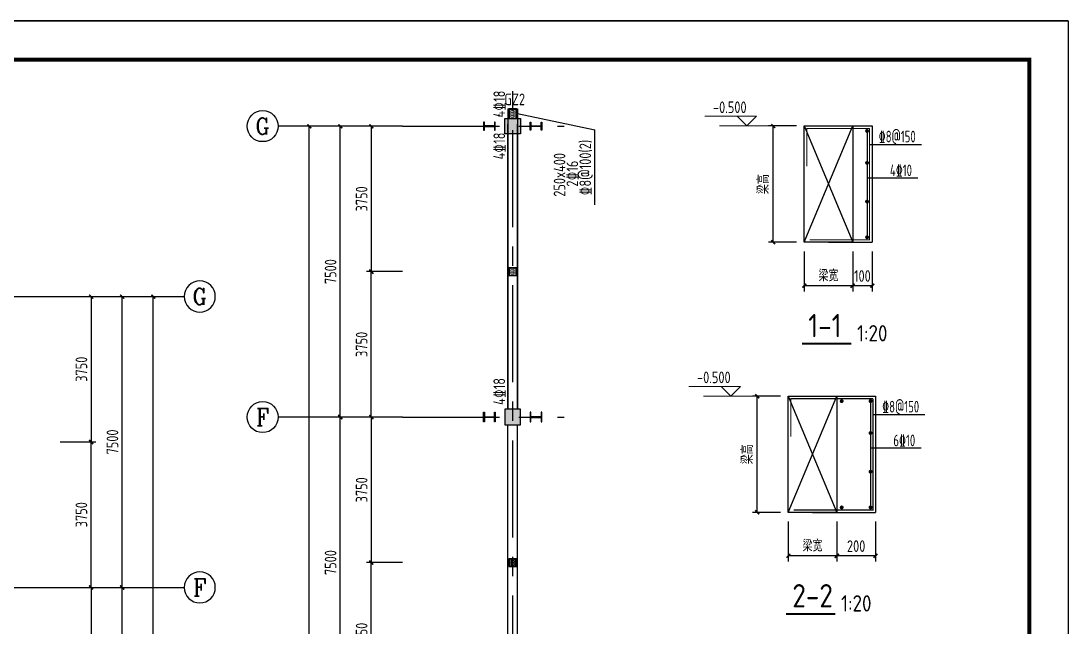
# Model space of a CAD drawing. Header units: millimetres. Extents: x 866309 to 879639, y 39442 to 44891.
# Drawn here: x 869971.7 to 870241.5, y 39886.4 to 40042.6 of the extents above; entities that cross this region are included whole.
import ezdxf
from ezdxf.enums import TextEntityAlignment as Align

# ---------------------------------------------------------------- set-up
doc = ezdxf.new("R2010")
doc.units = ezdxf.units.MM
doc.header["$LTSCALE"] = 1000
doc.header["$MEASUREMENT"] = 0
doc.linetypes.add('CENTER', pattern=[2, 1.25, -0.25, 0.25, -0.25])
doc.linetypes.add('DOTE', pattern=[2.42, 2, -0.2, 0.02, -0.2])
for name, color, linetype in [('AXIS', 3, 'Continuous'), ('AXIS_TEXT', 7, 'Continuous'), ('DIM', 7, 'Continuous'), ('DIM_SYMB', 3, 'Continuous'), ('DOTE', 1, 'DOTE'), ('M_Prof', 2, 'Continuous'), ('PUB_TEXT', 7, 'Continuous'), ('REIN', 1, 'Continuous'), ('S-CO-ST', 2, 'Continuous'), ('层14', 2, 'Continuous'), ('标注', 7, 'Continuous'), ('梁', 4, 'Continuous'), ('梁集中标注', 2, 'Continuous')]:
    doc.layers.add(name, color=color, linetype=linetype)
doc.layers.add('D3', color=62, linetype='Continuous', lineweight=9)
doc.styles.add('_TCH_AXIS', font='COMPLEX', dxfattribs={"bigfont": 'GBCBIG'})
doc.styles.add('COMPLEX', font='COMPLEX')
doc.styles.add('GBHZ', font='gbenor.shx', dxfattribs={"width": 0.9, "bigfont": 'gbcbig.shx'})
doc.styles.add('TSSD_REIN', font='tssdeng.shx', dxfattribs={"width": 0.7, "bigfont": 'tssdchn.shx'})
doc.dimstyles.new('Y100', dxfattribs={"dimscale": 0, "dimtxt": 3, "dimasz": 0.01, "dimexe": 1.2, "dimexo": 2, "dimgap": 1, "dimtad": 1, "dimdec": 0, "dimlfac": 100, "dimzin": 0, "dimdsep": 46, "dimtxsty": 'GBHZ', "dimblk": 'DX', "dimcen": 0.09, "dimdle": 1, "dimclrd": 7, "dimclre": 7, "dimclrt": 7, "dimadec": 0, "dimazin": 0, "dimtfac": 1, "dimtdec": 0, "dimtix": 1, "dimtmove": 2, "dimatfit": 3, "dimldrblk": 'DX', "dimfxl": 0, "dimtolj": 1, "dimtzin": 0, "dimarcsym": 0})
doc.dimstyles.new('Y20', dxfattribs={"dimscale": 0, "dimtxt": 3, "dimasz": 0.01, "dimexe": 1.5, "dimexo": 0.03, "dimgap": 1, "dimtad": 1, "dimdec": 0, "dimlfac": 20, "dimzin": 0, "dimdsep": 46, "dimtxsty": 'GBHZ', "dimblk1": 'DX', "dimblk2": 'DX', "dimsah": 1, "dimcen": 0.09, "dimdle": 1, "dimadec": 0, "dimazin": 0, "dimtfac": 1, "dimtdec": 0, "dimtix": 1, "dimtmove": 2, "dimatfit": 3, "dimldrblk": 'DX', "dimfxl": 0, "dimtolj": 1, "dimtzin": 0, "dimarcsym": 0})
pattern_1 = [(0, (367.61703, 43.91778), (0.15625, 0.3125), [0, -0.3125])]

# ---------------------------------------------------------------- blocks, each defined once
blk = doc.blocks.new('DX')
at = {"color": 0, "linetype": 'ByBlock', "const_width": 40}
blk.add_lwpolyline([(-54, -51), (46, 49)], dxfattribs=at)
blk = doc.blocks.new('*D21')
at = {"layer": 'Defpoints', "color": 0, "transparency": 16777216}
for p in [(870186.04, 39983.25), (870191.04, 39983.25), (870186.04, 39974.38)]:
    blk.add_point(p, dxfattribs=at)
at = {"layer": 'dim', "color": 0, "lineweight": -2, "transparency": 16777216}
for p, q in [((870186.04, 39983.22), (870186.04, 39972.88)), ((870191.04, 39983.22), (870191.04, 39972.88)), ((870186.03, 39974.38), (870186.02, 39974.38)), ((870191.04, 39974.38), (870186.04, 39974.38)), ((870191.05, 39974.38), (870191.06, 39974.38))]:
    blk.add_line(p, q, dxfattribs=at)
at = {"layer": 'dim', "color": 0, "lineweight": -2, "transparency": 16777216, "xscale": 0.01, "yscale": 0.01, "zscale": 0.01}
blk.add_blockref('DX', (870186.04, 39974.38), dxfattribs=at)
at = {"layer": 'dim', "color": 0, "lineweight": -2, "transparency": 16777216, "xscale": 0.01, "yscale": 0.01, "zscale": 0.01, "rotation": 180}
blk.add_blockref('DX', (870191.04, 39974.38), dxfattribs=at)
at = {"layer": 'dim', "color": 0, "transparency": 16777216, "insert": (870188.54, 39976.88), "char_height": 3, "attachment_point": 5, "style": 'GBHZ'}
blk.add_mtext('\\A1;100', dxfattribs=at)
blk = doc.blocks.new('*D22')
at = {"layer": 'Defpoints', "color": 0, "transparency": 16777216}
for p in [(870173.54, 39983.25), (870186.04, 39983.25), (870173.54, 39974.38)]:
    blk.add_point(p, dxfattribs=at)
at = {"layer": 'dim', "color": 0, "lineweight": -2, "transparency": 16777216}
for p, q in [((870173.54, 39983.22), (870173.54, 39972.88)), ((870186.04, 39983.22), (870186.04, 39972.88)), ((870186.03, 39974.38), (870173.55, 39974.38))]:
    blk.add_line(p, q, dxfattribs=at)
at = {"layer": 'dim', "color": 0, "lineweight": -2, "transparency": 16777216, "xscale": 0.01, "yscale": 0.01, "zscale": 0.01, "rotation": 180}
blk.add_blockref('DX', (870173.54, 39974.38), dxfattribs=at)
at = {"layer": 'dim', "color": 0, "lineweight": -2, "transparency": 16777216, "xscale": 0.01, "yscale": 0.01, "zscale": 0.01}
blk.add_blockref('DX', (870186.04, 39974.38), dxfattribs=at)
at = {"layer": 'dim', "color": 0, "transparency": 16777216, "insert": (870179.79, 39976.98), "char_height": 3, "attachment_point": 5, "style": 'GBHZ'}
blk.add_mtext('\\A1;梁宽', dxfattribs=at)
blk = doc.blocks.new('*D23')
at = {"layer": 'Defpoints', "color": 0, "transparency": 16777216}
for p in [(870165.55, 40015.56), (870173.54, 40015.56), (870173.54, 39985.56)]:
    blk.add_point(p, dxfattribs=at)
at = {"layer": '标注', "color": 7, "lineweight": -2, "transparency": 16777216}
for p, q in [((870171.54, 40015.56), (870164.35, 40015.56)), ((870165.55, 39985.57), (870165.55, 40015.55)), ((870171.54, 39985.56), (870164.35, 39985.56))]:
    blk.add_line(p, q, dxfattribs=at)
at = {"layer": '标注', "color": 7, "lineweight": -2, "transparency": 16777216, "xscale": 0.01, "yscale": 0.01, "zscale": 0.01}
for p, rotation in [((870165.55, 40015.56), 90), ((870165.55, 39985.56), 270)]:
    blk.add_blockref('DX', p, dxfattribs=dict(at, rotation=rotation))
at = {"layer": '标注', "color": 7, "transparency": 16777216, "insert": (870162.97, 40000.56), "char_height": 3, "attachment_point": 5, "rotation": 90, "style": 'GBHZ'}
blk.add_mtext('\\A1;梁高', dxfattribs=at)
blk = doc.blocks.new('*D710')
at = {"layer": 'Defpoints', "color": 0, "transparency": 16777216}
for p in [(870181.93, 39913.61), (870191.93, 39913.61), (870181.93, 39904.74)]:
    blk.add_point(p, dxfattribs=at)
at = {"layer": 'dim', "color": 0, "lineweight": -2, "transparency": 16777216}
for p, q in [((870181.93, 39913.58), (870181.93, 39903.24)), ((870191.93, 39913.58), (870191.93, 39903.24)), ((870191.92, 39904.74), (870181.94, 39904.74))]:
    blk.add_line(p, q, dxfattribs=at)
at = {"layer": 'dim', "color": 0, "lineweight": -2, "transparency": 16777216, "xscale": 0.01, "yscale": 0.01, "zscale": 0.01, "rotation": 180}
blk.add_blockref('DX', (870181.93, 39904.74), dxfattribs=at)
at = {"layer": 'dim', "color": 0, "lineweight": -2, "transparency": 16777216, "xscale": 0.01, "yscale": 0.01, "zscale": 0.01}
blk.add_blockref('DX', (870191.93, 39904.74), dxfattribs=at)
at = {"layer": 'dim', "color": 0, "transparency": 16777216, "insert": (870186.93, 39907.24), "char_height": 3, "attachment_point": 5, "style": 'GBHZ'}
blk.add_mtext('\\A1;200', dxfattribs=at)
blk = doc.blocks.new('*D711')
at = {"layer": 'Defpoints', "color": 0, "transparency": 16777216}
for p in [(870169.43, 39913.61), (870181.93, 39913.61), (870169.43, 39904.74)]:
    blk.add_point(p, dxfattribs=at)
at = {"layer": 'dim', "color": 0, "lineweight": -2, "transparency": 16777216}
for p, q in [((870169.43, 39913.58), (870169.43, 39903.24)), ((870181.93, 39913.58), (870181.93, 39903.24)), ((870181.92, 39904.74), (870169.44, 39904.74))]:
    blk.add_line(p, q, dxfattribs=at)
at = {"layer": 'dim', "color": 0, "lineweight": -2, "transparency": 16777216, "xscale": 0.01, "yscale": 0.01, "zscale": 0.01, "rotation": 180}
blk.add_blockref('DX', (870169.43, 39904.74), dxfattribs=at)
at = {"layer": 'dim', "color": 0, "lineweight": -2, "transparency": 16777216, "xscale": 0.01, "yscale": 0.01, "zscale": 0.01}
blk.add_blockref('DX', (870181.93, 39904.74), dxfattribs=at)
at = {"layer": 'dim', "color": 0, "transparency": 16777216, "insert": (870175.68, 39907.34), "char_height": 3, "attachment_point": 5, "style": 'GBHZ'}
blk.add_mtext('\\A1;梁宽', dxfattribs=at)
blk = doc.blocks.new('*D712')
at = {"layer": 'Defpoints', "color": 0, "transparency": 16777216}
for p in [(870161.44, 39945.92), (870169.43, 39945.92), (870169.43, 39915.92)]:
    blk.add_point(p, dxfattribs=at)
at = {"layer": '标注', "color": 7, "lineweight": -2, "transparency": 16777216}
for p, q in [((870167.43, 39945.92), (870160.24, 39945.92)), ((870161.44, 39915.93), (870161.44, 39945.91)), ((870167.43, 39915.92), (870160.24, 39915.92))]:
    blk.add_line(p, q, dxfattribs=at)
at = {"layer": '标注', "color": 7, "lineweight": -2, "transparency": 16777216, "xscale": 0.01, "yscale": 0.01, "zscale": 0.01}
for p, rotation in [((870161.44, 39945.92), 90), ((870161.44, 39915.92), 270)]:
    blk.add_blockref('DX', p, dxfattribs=dict(at, rotation=rotation))
at = {"layer": '标注', "color": 7, "transparency": 16777216, "insert": (870158.86, 39930.92), "char_height": 3, "attachment_point": 5, "rotation": 90, "style": 'GBHZ'}
blk.add_mtext('\\A1;梁高', dxfattribs=at)
blk = doc.blocks.new('_AXISO')
blk.add_circle((0, 0), 0.5)
at = {"layer": 'AXIS_TEXT', "style": 'COMPLEX', "width": 1.041667}
blk.add_attdef('A', text='', height=0.56, dxfattribs=at).set_placement((-0.25, -0.28), (0.25, -0.28), align=Align.FIT)
blk = doc.blocks.new('*D1659')
at = {"layer": 'Defpoints', "color": 0, "transparency": 16777216}
for p in [(869981.8, 39896.59), (869997.8, 39896.59), (869981.8, 39821.59)]:
    blk.add_point(p, dxfattribs=at)
at = {"layer": 'dim', "color": 7, "lineweight": -2, "transparency": 16777216}
for p, q in [((869983.8, 39896.59), (869999, 39896.59)), ((869997.8, 39821.6), (869997.8, 39896.58)), ((869983.8, 39821.59), (869999, 39821.59))]:
    blk.add_line(p, q, dxfattribs=at)
at = {"layer": 'dim', "color": 7, "lineweight": -2, "transparency": 16777216, "xscale": 0.01, "yscale": 0.01, "zscale": 0.01}
for p, rotation in [((869997.8, 39896.59), 90), ((869997.8, 39821.59), 270)]:
    blk.add_blockref('DX', p, dxfattribs=dict(at, rotation=rotation))
at = {"layer": 'dim', "color": 7, "transparency": 16777216, "insert": (869995.3, 39859.09), "char_height": 3, "attachment_point": 5, "rotation": 90, "style": 'GBHZ'}
blk.add_mtext('\\A1;7500', dxfattribs=at)
blk = doc.blocks.new('*D1660')
at = {"layer": 'Defpoints', "color": 0, "transparency": 16777216}
for p in [(869981.8, 39971.59), (869997.8, 39971.59), (869981.8, 39896.59)]:
    blk.add_point(p, dxfattribs=at)
at = {"layer": 'dim', "color": 7, "lineweight": -2, "transparency": 16777216}
for p, q in [((869983.8, 39971.59), (869999, 39971.59)), ((869997.8, 39896.6), (869997.8, 39971.58)), ((869983.8, 39896.59), (869999, 39896.59))]:
    blk.add_line(p, q, dxfattribs=at)
at = {"layer": 'dim', "color": 7, "lineweight": -2, "transparency": 16777216, "xscale": 0.01, "yscale": 0.01, "zscale": 0.01}
for p, rotation in [((869997.8, 39971.59), 90), ((869997.8, 39896.59), 270)]:
    blk.add_blockref('DX', p, dxfattribs=dict(at, rotation=rotation))
at = {"layer": 'dim', "color": 7, "transparency": 16777216, "insert": (869995.3, 39934.09), "char_height": 3, "attachment_point": 5, "rotation": 90, "style": 'GBHZ'}
blk.add_mtext('\\A1;7500', dxfattribs=at)
blk = doc.blocks.new('*D1661')
at = {"layer": 'Defpoints', "color": 0, "transparency": 16777216}
for p in [(869981.8, 39971.59), (870005.8, 39971.59), (869981.8, 39521.59)]:
    blk.add_point(p, dxfattribs=at)
at = {"layer": 'dim', "color": 7, "lineweight": -2, "transparency": 16777216}
for p, q in [((869983.8, 39971.59), (870007, 39971.59)), ((870005.8, 39521.6), (870005.8, 39971.58)), ((869983.8, 39521.59), (870007, 39521.59))]:
    blk.add_line(p, q, dxfattribs=at)
at = {"layer": 'dim', "color": 7, "lineweight": -2, "transparency": 16777216, "xscale": 0.01, "yscale": 0.01, "zscale": 0.01}
for p, rotation in [((870005.8, 39971.59), 90), ((870005.8, 39521.59), 270)]:
    blk.add_blockref('DX', p, dxfattribs=dict(at, rotation=rotation))
at = {"layer": 'dim', "color": 7, "transparency": 16777216, "insert": (870003.3, 39746.59), "char_height": 3, "attachment_point": 5, "rotation": 90, "style": 'GBHZ'}
blk.add_mtext('\\A1;45000', dxfattribs=at)
blk = doc.blocks.new('*D4556')
at = {"layer": 'Defpoints', "color": 0, "transparency": 16777216}
for p in [(869979.8, 39896.59), (869979.8, 39859.09), (869989.8, 39859.09)]:
    blk.add_point(p, dxfattribs=at)
at = {"layer": 'dim', "color": 7, "lineweight": -2, "transparency": 16777216}
for p, q in [((869981.8, 39896.59), (869991, 39896.59)), ((869989.8, 39896.58), (869989.8, 39859.1)), ((869981.8, 39859.09), (869991, 39859.09))]:
    blk.add_line(p, q, dxfattribs=at)
at = {"layer": 'dim', "color": 7, "lineweight": -2, "transparency": 16777216, "xscale": 0.01, "yscale": 0.01, "zscale": 0.01}
for p, rotation in [((869989.8, 39896.59), 90), ((869989.8, 39859.09), 270)]:
    blk.add_blockref('DX', p, dxfattribs=dict(at, rotation=rotation))
at = {"layer": 'dim', "color": 7, "transparency": 16777216, "insert": (869987.3, 39877.84), "char_height": 3, "attachment_point": 5, "rotation": 90, "style": 'GBHZ'}
blk.add_mtext('\\A1;3750', dxfattribs=at)
blk = doc.blocks.new('*D4557')
at = {"layer": 'Defpoints', "color": 0, "transparency": 16777216}
for p in [(869979.8, 39934.09), (869989.8, 39934.09), (869979.8, 39896.59)]:
    blk.add_point(p, dxfattribs=at)
at = {"layer": 'dim', "color": 7, "lineweight": -2, "transparency": 16777216}
for p, q in [((869981.8, 39934.09), (869991, 39934.09)), ((869989.8, 39896.6), (869989.8, 39934.08)), ((869981.8, 39896.59), (869991, 39896.59))]:
    blk.add_line(p, q, dxfattribs=at)
at = {"layer": 'dim', "color": 7, "lineweight": -2, "transparency": 16777216, "xscale": 0.01, "yscale": 0.01, "zscale": 0.01}
for p, rotation in [((869989.8, 39934.09), 90), ((869989.8, 39896.59), 270)]:
    blk.add_blockref('DX', p, dxfattribs=dict(at, rotation=rotation))
at = {"layer": 'dim', "color": 7, "transparency": 16777216, "insert": (869987.3, 39915.34), "char_height": 3, "attachment_point": 5, "rotation": 90, "style": 'GBHZ'}
blk.add_mtext('\\A1;3750', dxfattribs=at)
blk = doc.blocks.new('*D4558')
at = {"layer": 'Defpoints', "color": 0, "transparency": 16777216}
for p in [(869979.8, 39971.59), (869979.8, 39934.09), (869989.8, 39934.09)]:
    blk.add_point(p, dxfattribs=at)
at = {"layer": 'dim', "color": 7, "lineweight": -2, "transparency": 16777216}
for p, q in [((869981.8, 39971.59), (869991, 39971.59)), ((869989.8, 39971.58), (869989.8, 39934.1)), ((869981.8, 39934.09), (869991, 39934.09))]:
    blk.add_line(p, q, dxfattribs=at)
at = {"layer": 'dim', "color": 7, "lineweight": -2, "transparency": 16777216, "xscale": 0.01, "yscale": 0.01, "zscale": 0.01}
for p, rotation in [((869989.8, 39971.59), 90), ((869989.8, 39934.09), 270)]:
    blk.add_blockref('DX', p, dxfattribs=dict(at, rotation=rotation))
at = {"layer": 'dim', "color": 7, "transparency": 16777216, "insert": (869987.3, 39952.84), "char_height": 3, "attachment_point": 5, "rotation": 90, "style": 'GBHZ'}
blk.add_mtext('\\A1;3750', dxfattribs=at)
blk = doc.blocks.new('*D4753')
at = {"layer": 'Defpoints', "color": 0, "transparency": 16777216}
for p in [(870054, 39940.5), (870070, 39940.5), (870070, 39865.5)]:
    blk.add_point(p, dxfattribs=at)
at = {"layer": 'dim', "color": 7, "lineweight": -2, "transparency": 16777216}
for p, q in [((870068, 39940.5), (870052.8, 39940.5)), ((870054, 39865.51), (870054, 39940.49)), ((870068, 39865.5), (870052.8, 39865.5))]:
    blk.add_line(p, q, dxfattribs=at)
at = {"layer": 'dim', "color": 7, "lineweight": -2, "transparency": 16777216, "xscale": 0.01, "yscale": 0.01, "zscale": 0.01}
for p, rotation in [((870054, 39940.5), 90), ((870054, 39865.5), 270)]:
    blk.add_blockref('DX', p, dxfattribs=dict(at, rotation=rotation))
at = {"layer": 'dim', "color": 7, "transparency": 16777216, "insert": (870051.5, 39903), "char_height": 3, "attachment_point": 5, "rotation": 90, "style": 'GBHZ'}
blk.add_mtext('\\A1;7500', dxfattribs=at)
blk = doc.blocks.new('*D4754')
at = {"layer": 'Defpoints', "color": 0, "transparency": 16777216}
for p in [(870054, 40015.5), (870070, 40015.5), (870070, 39940.5)]:
    blk.add_point(p, dxfattribs=at)
at = {"layer": 'dim', "color": 7, "lineweight": -2, "transparency": 16777216}
for p, q in [((870068, 40015.5), (870052.8, 40015.5)), ((870054, 39940.51), (870054, 40015.49)), ((870068, 39940.5), (870052.8, 39940.5))]:
    blk.add_line(p, q, dxfattribs=at)
at = {"layer": 'dim', "color": 7, "lineweight": -2, "transparency": 16777216, "xscale": 0.01, "yscale": 0.01, "zscale": 0.01}
for p, rotation in [((870054, 40015.5), 90), ((870054, 39940.5), 270)]:
    blk.add_blockref('DX', p, dxfattribs=dict(at, rotation=rotation))
at = {"layer": 'dim', "color": 7, "transparency": 16777216, "insert": (870051.5, 39978), "char_height": 3, "attachment_point": 5, "rotation": 90, "style": 'GBHZ'}
blk.add_mtext('\\A1;7500', dxfattribs=at)
blk = doc.blocks.new('*D4755')
at = {"layer": 'Defpoints', "color": 0, "transparency": 16777216}
for p in [(870046, 40015.5), (870070, 40015.5), (870070, 39565.5)]:
    blk.add_point(p, dxfattribs=at)
at = {"layer": 'dim', "color": 7, "lineweight": -2, "transparency": 16777216}
for p, q in [((870068, 40015.5), (870044.8, 40015.5)), ((870046, 39565.51), (870046, 40015.49)), ((870068, 39565.5), (870044.8, 39565.5))]:
    blk.add_line(p, q, dxfattribs=at)
at = {"layer": 'dim', "color": 7, "lineweight": -2, "transparency": 16777216, "xscale": 0.01, "yscale": 0.01, "zscale": 0.01}
for p, rotation in [((870046, 40015.5), 90), ((870046, 39565.5), 270)]:
    blk.add_blockref('DX', p, dxfattribs=dict(at, rotation=rotation))
at = {"layer": 'dim', "color": 7, "transparency": 16777216, "insert": (870043.5, 39790.5), "char_height": 3, "attachment_point": 5, "rotation": 90, "style": 'GBHZ'}
blk.add_mtext('\\A1;45000', dxfattribs=at)
blk = doc.blocks.new('*D4780')
at = {"layer": 'Defpoints', "color": 0, "transparency": 16777216}
for p in [(870062, 39903), (870072, 39903), (870072, 39865.5)]:
    blk.add_point(p, dxfattribs=at)
at = {"layer": 'dim', "color": 7, "lineweight": -2, "transparency": 16777216}
for p, q in [((870070, 39903), (870060.8, 39903)), ((870062, 39865.51), (870062, 39902.99)), ((870070, 39865.5), (870060.8, 39865.5))]:
    blk.add_line(p, q, dxfattribs=at)
at = {"layer": 'dim', "color": 7, "lineweight": -2, "transparency": 16777216, "xscale": 0.01, "yscale": 0.01, "zscale": 0.01}
for p, rotation in [((870062, 39903), 90), ((870062, 39865.5), 270)]:
    blk.add_blockref('DX', p, dxfattribs=dict(at, rotation=rotation))
at = {"layer": 'dim', "color": 7, "transparency": 16777216, "insert": (870059.5, 39884.25), "char_height": 3, "attachment_point": 5, "rotation": 90, "style": 'GBHZ'}
blk.add_mtext('\\A1;3750', dxfattribs=at)
blk = doc.blocks.new('*D4781')
at = {"layer": 'Defpoints', "color": 0, "transparency": 16777216}
for p in [(870072, 39940.5), (870062, 39903), (870072, 39903)]:
    blk.add_point(p, dxfattribs=at)
at = {"layer": 'dim', "color": 7, "lineweight": -2, "transparency": 16777216}
for p, q in [((870070, 39940.5), (870060.8, 39940.5)), ((870062, 39940.49), (870062, 39903.01)), ((870070, 39903), (870060.8, 39903))]:
    blk.add_line(p, q, dxfattribs=at)
at = {"layer": 'dim', "color": 7, "lineweight": -2, "transparency": 16777216, "xscale": 0.01, "yscale": 0.01, "zscale": 0.01}
for p, rotation in [((870062, 39940.5), 90), ((870062, 39903), 270)]:
    blk.add_blockref('DX', p, dxfattribs=dict(at, rotation=rotation))
at = {"layer": 'dim', "color": 7, "transparency": 16777216, "insert": (870059.5, 39921.75), "char_height": 3, "attachment_point": 5, "rotation": 90, "style": 'GBHZ'}
blk.add_mtext('\\A1;3750', dxfattribs=at)
blk = doc.blocks.new('*D4782')
at = {"layer": 'Defpoints', "color": 0, "transparency": 16777216}
for p in [(870062, 39978), (870072, 39978), (870072, 39940.5)]:
    blk.add_point(p, dxfattribs=at)
at = {"layer": 'dim', "color": 7, "lineweight": -2, "transparency": 16777216}
for p, q in [((870070, 39978), (870060.8, 39978)), ((870062, 39940.51), (870062, 39977.99)), ((870070, 39940.5), (870060.8, 39940.5))]:
    blk.add_line(p, q, dxfattribs=at)
at = {"layer": 'dim', "color": 7, "lineweight": -2, "transparency": 16777216, "xscale": 0.01, "yscale": 0.01, "zscale": 0.01}
for p, rotation in [((870062, 39978), 90), ((870062, 39940.5), 270)]:
    blk.add_blockref('DX', p, dxfattribs=dict(at, rotation=rotation))
at = {"layer": 'dim', "color": 7, "transparency": 16777216, "insert": (870059.5, 39959.25), "char_height": 3, "attachment_point": 5, "rotation": 90, "style": 'GBHZ'}
blk.add_mtext('\\A1;3750', dxfattribs=at)
blk = doc.blocks.new('*D4783')
at = {"layer": 'Defpoints', "color": 0, "transparency": 16777216}
for p in [(870072, 40015.5), (870062, 39978), (870072, 39978)]:
    blk.add_point(p, dxfattribs=at)
at = {"layer": 'dim', "color": 7, "lineweight": -2, "transparency": 16777216}
for p, q in [((870070, 40015.5), (870060.8, 40015.5)), ((870062, 40015.49), (870062, 39978.01)), ((870070, 39978), (870060.8, 39978))]:
    blk.add_line(p, q, dxfattribs=at)
at = {"layer": 'dim', "color": 7, "lineweight": -2, "transparency": 16777216, "xscale": 0.01, "yscale": 0.01, "zscale": 0.01}
for p, rotation in [((870062, 40015.5), 90), ((870062, 39978), 270)]:
    blk.add_blockref('DX', p, dxfattribs=dict(at, rotation=rotation))
at = {"layer": 'dim', "color": 7, "transparency": 16777216, "insert": (870059.5, 39996.75), "char_height": 3, "attachment_point": 5, "rotation": 90, "style": 'GBHZ'}
blk.add_mtext('\\A1;3750', dxfattribs=at)

msp = doc.modelspace()

# ---------------------------------------------------------------- hatches: boundary and pattern name
at = {"layer": '层14'}
h = msp.add_hatch(dxfattribs=at)
h.set_pattern_fill('DOTS', color=256, scale=5)
h.set_pattern_definition([(0, (367.61703, -405.08222), (0.15625, 0.3125), [0, -0.3125])])
h.paths.add_polyline_path([(870099.421, 40017.504), (870097.421, 40017.504), (870097.421, 40020.004), (870099.421, 40020.004)])
h = msp.add_hatch(dxfattribs=at)
h.set_pattern_fill('DOTS', color=256, scale=5)
h.set_pattern_definition(pattern_1)
h.paths.add_polyline_path([(870097.421, 39977.004), (870099.421, 39977.004), (870099.421, 39979.004), (870097.421, 39979.004)])
h = msp.add_hatch(dxfattribs=at)
h.set_pattern_fill('DOTS', color=256, scale=5)
h.set_pattern_definition(pattern_1)
h.paths.add_polyline_path([(870097.421, 39902.004), (870099.421, 39902.004), (870099.421, 39904.004), (870097.421, 39904.004)])

# ---------------------------------------------------------------- linework, layer by layer
at = {"color": 0}
for p, q in [((870241.527, 40042.627), (869400.527, 40042.627)), ((869400.527, 40042.627), (870241.527, 40042.627)), ((870241.527, 40042.627), (870241.527, 39448.627))]:
    msp.add_line(p, q, dxfattribs=at)
at = {"color": 0, "const_width": 1}
msp.add_lwpolyline([(870231.527, 39458.627), (869425.527, 39458.627), (869425.527, 40032.627), (870231.527, 40032.627)], close=True, dxfattribs=at)
for points in [[(870100.421, 40013.504), (870096.421, 40013.504), (870096.421, 40017.504), (870100.421, 40017.504)], [(870100.421, 39942.504), (870096.421, 39942.504), (870096.421, 39938.504), (870100.421, 39938.504)]]:
    msp.add_lwpolyline(points, close=True)
at = {"layer": 'AXIS', "color": 0}
for p, q in [((870070.002, 40015.504), (870038.002, 40015.504)), ((869981.804, 39971.586), (870013.804, 39971.586)), ((870070.002, 39940.504), (870038.002, 39940.504)), ((869981.804, 39896.586), (870013.804, 39896.586))]:
    msp.add_line(p, q, dxfattribs=at)
at = {"layer": 'D3'}
for p, q in [((870156.269, 40018.056), (870147.955, 40018.056)), ((870156.269, 40018.056), (870161.265, 40018.056)), ((870156.269, 40018.056), (870158.767, 40015.559)), ((870161.265, 40018.056), (870158.767, 40015.559)), ((870152.162, 39948.418), (870143.848, 39948.418)), ((870152.162, 39948.418), (870157.158, 39948.418)), ((870152.162, 39948.418), (870154.66, 39945.92)), ((870157.158, 39948.418), (870154.66, 39945.92))]:
    msp.add_line(p, q, dxfattribs=at)
for points in [[(870164.351, 40015.559), (870151.702, 40015.559)], [(870160.244, 39945.92), (870147.595, 39945.92)]]:
    msp.add_lwpolyline(points, dxfattribs=at)
at = {"layer": 'DIM_SYMB', "const_width": 0.525}
for points in [[(870172.936, 39959.395), (870185.674, 39959.395)], [(870168.829, 39889.757), (870181.566, 39889.757)]]:
    msp.add_lwpolyline(points, dxfattribs=at)
at = {"layer": 'DOTE', "linetype": 'CENTER', "ltscale": 0.02}
for p, q in [((870098.421, 39549.504), (870098.421, 40027.642)), ((870070.002, 40015.504), (870111.681, 40015.504)), ((869479.804, 39971.586), (869981.804, 39971.586)), ((870070.002, 39940.504), (870111.681, 39940.504)), ((869479.804, 39896.586), (869981.804, 39896.586))]:
    msp.add_line(p, q, dxfattribs=at)
at = {"layer": 'M_Prof'}
for points in [[(870093.921, 40014.504), (870093.921, 40016.504), (870093.721, 40016.504), (870093.721, 40015.594), (870091.121, 40015.594), (870091.121, 40016.504), (870090.921, 40016.504), (870090.921, 40014.504), (870091.121, 40014.504), (870091.121, 40015.414), (870093.721, 40015.414), (870093.721, 40014.504)], [(870102.921, 40014.504), (870102.921, 40016.504), (870103.121, 40016.504), (870103.121, 40015.594), (870105.721, 40015.594), (870105.721, 40016.504), (870105.921, 40016.504), (870105.921, 40014.504), (870105.721, 40014.504), (870105.721, 40015.414), (870103.121, 40015.414), (870103.121, 40014.504)], [(870093.921, 39941.754), (870093.921, 39939.254), (870093.721, 39939.254), (870093.721, 39940.414), (870091.121, 39940.414), (870091.121, 39939.254), (870090.921, 39939.254), (870090.921, 39941.754), (870091.121, 39941.754), (870091.121, 39940.594), (870093.721, 39940.594), (870093.721, 39941.754)], [(870102.921, 39941.754), (870102.921, 39939.254), (870103.121, 39939.254), (870103.121, 39940.414), (870105.721, 39940.414), (870105.721, 39939.254), (870105.921, 39939.254), (870105.921, 39941.754), (870105.721, 39941.754), (870105.721, 39940.594), (870103.121, 39940.594), (870103.121, 39941.754)]]:
    msp.add_lwpolyline(points, close=True, dxfattribs=at)
at = {"layer": 'REIN', "const_width": 0.3}
for points in [[(870190.385, 40014.909), (870174.212, 40014.909), (870174.212, 40005.123)], [(870174.943, 39986.209), (870190.385, 39986.209), (870190.385, 40014.909)], [(870191.278, 39945.27), (870170.105, 39945.27), (870170.105, 39935.485)], [(870170.836, 39916.57), (870191.278, 39916.57), (870191.278, 39945.27)]]:
    msp.add_lwpolyline(points, dxfattribs=at)
at = {"layer": 'REIN', "const_width": 0.5}
for points in [[(870189.485, 40014.259, 1), (870189.985, 40014.259, 1)], [(870189.485, 40006.03, 1), (870189.985, 40006.03, 1)], [(870189.485, 39996.056, 1), (870189.985, 39996.056, 1)], [(870189.485, 39986.859, 1), (870189.985, 39986.859, 1)], [(870182.948, 39944.62, 1), (870183.448, 39944.62, 1)], [(870190.378, 39944.62, 1), (870190.878, 39944.62, 1)], [(870190.378, 39936.392, 1), (870190.878, 39936.392, 1)], [(870190.378, 39926.418, 1), (870190.878, 39926.418, 1)], [(870182.948, 39917.22, 1), (870183.448, 39917.22, 1)], [(870190.378, 39917.22, 1), (870190.878, 39917.22, 1)]]:
    msp.add_lwpolyline(points, format="xyb", close=True, dxfattribs=at)
at = {"layer": 'S-CO-ST'}
for p, q in [((870173.535, 39985.559), (870186.035, 40015.559)), ((870173.535, 40015.559), (870186.035, 39985.559)), ((870179.785, 40015.559), (870191.035, 40015.559)), ((870186.035, 40015.559), (870191.035, 40015.559)), ((870186.035, 40015.559), (870186.035, 39985.559)), ((870191.035, 40015.559), (870191.035, 39985.559)), ((870191.035, 40015.559), (870191.035, 39985.559)), ((870190.385, 40010.782), (870203.745, 40010.782)), ((870179.785, 39985.559), (870191.035, 39985.559)), ((870186.035, 39985.559), (870191.035, 39985.559)), ((870169.428, 39915.92), (870181.928, 39945.92)), ((870169.428, 39945.92), (870181.928, 39915.92)), ((870175.678, 39945.92), (870191.928, 39945.92)), ((870181.928, 39945.92), (870191.928, 39945.92)), ((870181.928, 39945.92), (870181.928, 39915.92)), ((870191.928, 39945.92), (870191.928, 39915.92)), ((870191.928, 39945.92), (870191.928, 39915.92)), ((870191.278, 39941.144), (870204.638, 39941.144)), ((870175.678, 39915.92), (870191.928, 39915.92)), ((870181.928, 39915.92), (870191.928, 39915.92))]:
    msp.add_line(p, q, dxfattribs=at)
for points in [[(870173.535, 40015.559), (870186.035, 40015.559), (870186.035, 39985.559), (870173.535, 39985.559)], [(870169.428, 39945.92), (870181.928, 39945.92), (870181.928, 39915.92), (870169.428, 39915.92)]]:
    msp.add_lwpolyline(points, close=True, dxfattribs=at)
at = {"layer": '层14'}
for p in [(870099.671, 40018.754), (870119.578, 39995.206)]:
    msp.add_line(p, (870119.578, 40014.535), dxfattribs=at)
for points in [[(870097.421, 40017.504), (870099.421, 40017.504), (870099.421, 40020.004), (870097.421, 40020.004)], [(870097.421, 39977.004), (870099.421, 39977.004), (870099.421, 39979.004), (870097.421, 39979.004)], [(870097.421, 39902.004), (870099.421, 39902.004), (870099.421, 39904.004), (870097.421, 39904.004)]]:
    msp.add_lwpolyline(points, close=True, dxfattribs=at)
at = {"layer": '标注'}
for points in [[(870100.421, 40013.504), (870100.421, 40017.504), (870096.421, 40013.504), (870096.421, 40017.504)], [(870100.421, 39942.504), (870100.421, 39938.504), (870096.421, 39942.504), (870096.421, 39938.504)]]:
    msp.add_solid(points, dxfattribs=at)
at = {"layer": '梁'}
for p, q in [((870094.921, 40018.004), (870094.921, 40018.504)), ((870097.171, 40020.004), (870097.171, 39942.504)), ((870097.171, 40020.004), (870099.671, 40020.004)), ((870099.671, 40020.004), (870099.671, 39942.504)), ((870097.171, 39942.504), (870097.171, 40016.004)), ((870099.671, 39942.504), (870099.671, 40016.004)), ((870097.171, 39867.504), (870097.171, 39938.504)), ((870099.671, 39867.504), (870099.671, 39938.504))]:
    msp.add_line(p, q, dxfattribs=at)
at = {"layer": '梁集中标注'}
for p, q in [((870189.735, 40014.259), (870189.735, 39986.859)), ((870189.735, 40002.176), (870202.799, 40002.176)), ((870190.628, 39944.62), (870190.628, 39917.22)), ((870190.628, 39932.538), (870203.692, 39932.538))]:
    msp.add_line(p, q, dxfattribs=at)

# ---------------------------------------------------------------- block references
at = {"layer": 'AXIS', "color": 0}
ref = msp.add_blockref('_AXISO', (870034.002, 40015.504), dxfattribs=dict(at, xscale=8, yscale=8, zscale=8))
ref.add_attrib('A', 'G', dxfattribs={"layer": 'AXIS_TEXT', "color": 0, "height": 4.252, "style": '_TCH_AXIS'}).set_placement((870032.179, 40013.378), (870035.824, 40013.378), align=Align.FIT)
ref = msp.add_blockref('_AXISO', (870017.804, 39971.586), dxfattribs=dict(at, xscale=-8, yscale=8, zscale=8))
ref.add_attrib('A', 'G', dxfattribs={"layer": 'AXIS_TEXT', "color": 0, "height": 4.252, "style": '_TCH_AXIS'}).set_placement((870015.982, 39969.46), (870019.626, 39969.46), align=Align.FIT)
ref = msp.add_blockref('_AXISO', (870034.002, 39940.504), dxfattribs=dict(at, xscale=8, yscale=8, zscale=8))
ref.add_attrib('A', 'F', dxfattribs={"layer": 'AXIS_TEXT', "color": 0, "height": 4.454, "style": '_TCH_AXIS'}).set_placement((870032.305, 39938.276), (870035.699, 39938.276), align=Align.FIT)
ref = msp.add_blockref('_AXISO', (870017.804, 39896.586), dxfattribs=dict(at, xscale=-8, yscale=8, zscale=8))
ref.add_attrib('A', 'F', dxfattribs={"layer": 'AXIS_TEXT', "color": 0, "height": 4.454, "style": '_TCH_AXIS'}).set_placement((870016.107, 39894.359), (870019.501, 39894.359), align=Align.FIT)

# ---------------------------------------------------------------- texts
at = {"style": 'GBHZ', "width": 0.9}
for p in [(870150.045, 40018.882), (870145.938, 39949.244)]:
    msp.add_text('-0.500', height=3, dxfattribs=at).set_placement(p)
at = {"layer": 'PUB_TEXT', "style": 'GBHZ'}
for s, height, p in [('1-1', 6, (870174.581, 39961.096)), ('1:20', 4.2, (870187.144, 39960.014)), ('2-2', 6, (870170.474, 39891.458)), ('1:20', 4.2, (870183.036, 39890.376))]:
    msp.add_text(s, height=height, dxfattribs=at).set_placement(p)
at = {"layer": '梁集中标注', "color": 1, "style": 'GBHZ', "width": 0.9}
for p in [(870096.463, 40017.741), (870096.463, 40006.923), (870096.463, 39943.64)]:
    msp.add_text('4%%13218', height=3, rotation=90, dxfattribs=at).set_placement(p)
at = {"layer": '梁集中标注'}
for s, style, width, p in [('GZ2', 'GBHZ', 0.9, (870096.268, 40020.894)), ('%%1328@150', 'TSSD_REIN', 0.7, (870192.741, 40011.326)), ('%%1328@150', 'TSSD_REIN', 0.7, (870193.633, 39941.688))]:
    msp.add_text(s, height=3, dxfattribs=dict(at, style=style, width=width)).set_placement(p)
at = {"layer": '梁集中标注', "style": 'GBHZ', "width": 0.9}
for s, p in [('%%1328@100(2)', (870118.62, 39997.612)), ('250x400', (870111.995, 39997.318)), ('2%%13216', (870115.289, 39999.902))]:
    msp.add_text(s, height=3, rotation=90, dxfattribs=at).set_placement(p)
at = {"layer": '梁集中标注', "color": 1, "style": 'TSSD_REIN', "width": 0.7}
for s, p in [('4%%13210', (870195.628, 40002.617)), ('6%%13210', (870196.52, 39932.979))]:
    msp.add_text(s, height=3, dxfattribs=at).set_placement(p)

# ---------------------------------------------------------------- dimensions: what is measured, and where the dimension line sits
at = {"layer": 'dim'}
for base, p1, p2, angle, picture, middle in [((870046.002, 40015.504), (870070.002, 39565.504), (870070.002, 40015.504), 90, '*D4755', (870043.502, 39790.504)), ((870054.002, 40015.504), (870070.002, 39940.504), (870070.002, 40015.504), 90, '*D4754', (870051.502, 39978.004)), ((870062.002, 39978.004), (870072.002, 40015.504), (870072.002, 39978.004), 270, '*D4783', (870059.502, 39996.754)), ((870062.002, 39978.004), (870072.002, 39940.504), (870072.002, 39978.004), 90, '*D4782', (870059.502, 39959.254)), ((869989.804, 39934.086), (869979.804, 39971.586), (869979.804, 39934.086), 270, '*D4558', (869987.304, 39952.836)), ((869997.804, 39971.586), (869981.804, 39896.586), (869981.804, 39971.586), 90, '*D1660', (869995.304, 39934.086)), ((870005.804, 39971.586), (869981.804, 39521.586), (869981.804, 39971.586), 90, '*D1661', (870003.304, 39746.586)), ((870054.002, 39940.504), (870070.002, 39865.504), (870070.002, 39940.504), 90, '*D4753', (870051.502, 39903.004)), ((870062.002, 39903.004), (870072.002, 39940.504), (870072.002, 39903.004), 270, '*D4781', (870059.502, 39921.754)), ((869989.804, 39934.086), (869979.804, 39896.586), (869979.804, 39934.086), 90, '*D4557', (869987.304, 39915.336)), ((870062.002, 39903.004), (870072.002, 39865.504), (870072.002, 39903.004), 90, '*D4780', (870059.502, 39884.254)), ((869989.804, 39859.086), (869979.804, 39896.586), (869979.804, 39859.086), 270, '*D4556', (869987.304, 39877.836)), ((869997.804, 39896.586), (869981.804, 39821.586), (869981.804, 39896.586), 90, '*D1659', (869995.304, 39859.086))]:
    dim = msp.add_linear_dim(base=base, p1=p1, p2=p2, angle=angle, dimstyle='Y100', override={"dimscale": 1}, dxfattribs=at)
    dim.commit()
    dim.dimension.update_dxf_attribs({"geometry": picture, "text_midpoint": middle})
for base, p1, p2, picture, middle in [((870173.535, 39974.38), (870186.035, 39983.252), (870173.535, 39983.252), '*D22', (870179.785, 39976.979)), ((870169.428, 39904.742), (870181.928, 39913.614), (870169.428, 39913.614), '*D711', (870175.678, 39907.341))]:
    dim = msp.add_linear_dim(base=base, p1=p1, p2=p2, text='梁宽', dimstyle='Y20', override={"dimscale": 1}, dxfattribs=at)
    dim.commit()
    dim.dimension.update_dxf_attribs({"geometry": picture, "text_midpoint": middle})
for base, p1, p2, picture, middle in [((870186.035, 39974.38), (870191.035, 39983.252), (870186.035, 39983.252), '*D21', (870188.535, 39976.88)), ((870181.928, 39904.742), (870191.928, 39913.614), (870181.928, 39913.614), '*D710', (870186.928, 39907.242))]:
    dim = msp.add_linear_dim(base=base, p1=p1, p2=p2, dimstyle='Y20', override={"dimscale": 1}, dxfattribs=at)
    dim.commit()
    dim.dimension.update_dxf_attribs({"geometry": picture, "text_midpoint": middle})
at = {"layer": '标注'}
for base, p1, p2, picture, middle in [((870165.551, 40015.559), (870173.535, 39985.559), (870173.535, 40015.559), '*D23', (870162.968, 40000.559)), ((870161.444, 39945.92), (870169.428, 39915.92), (870169.428, 39945.92), '*D712', (870158.861, 39930.92))]:
    dim = msp.add_linear_dim(base=base, p1=p1, p2=p2, angle=90, text='梁高', dimstyle='Y100', override={"dimscale": 1, "dimfxl": 2}, dxfattribs=at)
    dim.commit()
    dim.dimension.update_dxf_attribs({"geometry": picture, "text_midpoint": middle})

doc.saveas('drawing.dxf')
